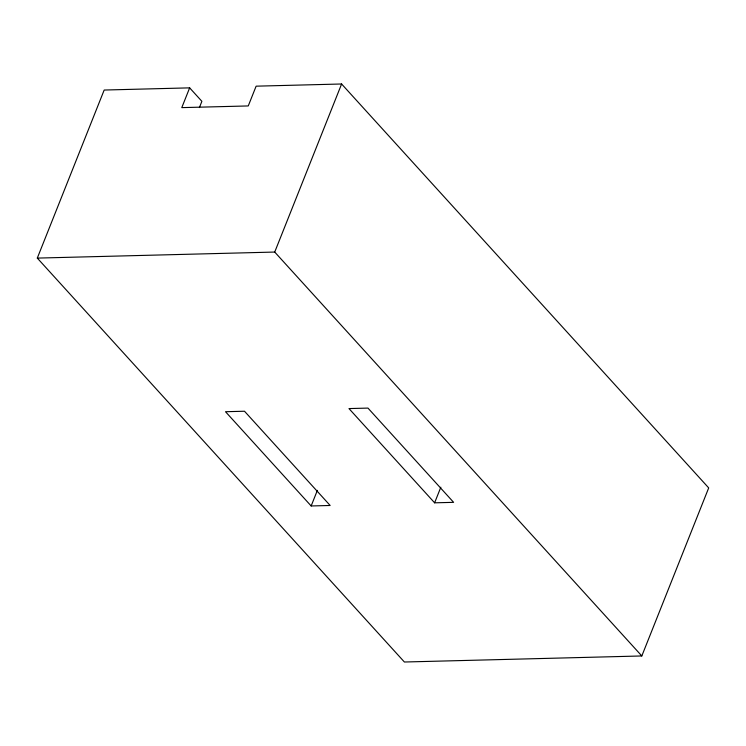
<?xml version="1.0" encoding="UTF-8"?>
<svg xmlns="http://www.w3.org/2000/svg" width="746" height="746" viewBox="0 0 746 746"><rect width="100%" height="100%" fill="white"/><g stroke="black" fill="none" stroke-linecap="round" stroke-linejoin="round"><path stroke-width="1.12" d="M189.652 87.86L181.782 107.629L248.259 105.941L256.13 86.172L341.603 83.99L708.7 487.903L641.821 655.958L404.397 662.01L37.3 258.097L104.179 90.042L189.652 87.86L201.886 101.325L199.406 107.573M641.821 655.958L274.724 252.055L341.603 83.99M311.157 505.965L225.506 411.717L244.501 411.233L330.152 505.48L311.157 505.965L317.376 490.355M434.62 502.823L348.969 408.575L367.965 408.09L453.615 502.338L434.62 502.823L440.83 487.213M37.3 258.097L274.724 252.055"/></g></svg>
